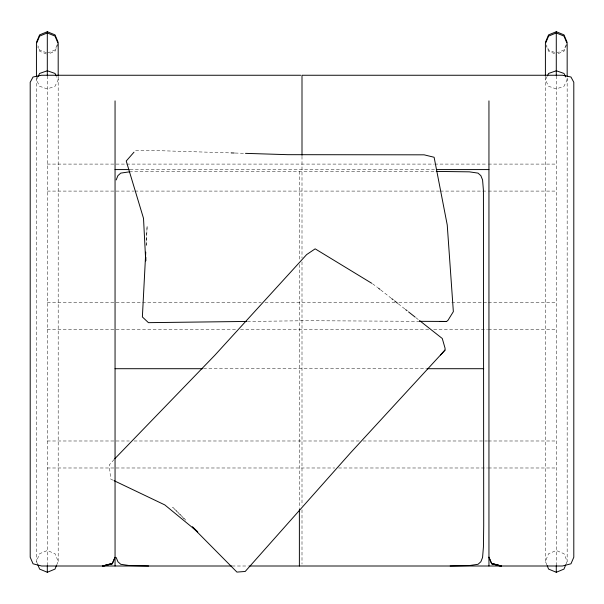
<?xml version="1.0" encoding="UTF-8"?>
<svg xmlns="http://www.w3.org/2000/svg" width="604" height="604" viewBox="0 0 604 604"><rect width="100%" height="100%" fill="white"/><g stroke="black" fill="none" stroke-linecap="round" stroke-linejoin="round"><path stroke-width="0.45" stroke-dasharray="3.02 2.27" d="M146.349 245.224L147.127 225.798L146.1 245.534M37.493 563.962L36.436 561.395L39.622 553.709L47.308 550.523L55.002 553.709L58.188 561.395L56.768 564.816M546.824 564.816L545.404 561.395L548.591 553.709L556.284 550.523L563.977 553.709L567.164 561.395L566.099 563.962M57.123 44.953L55.002 49.996L48.161 52.782M58.188 43.654L55.002 51.227L48.161 54.013M566.099 44.953L563.977 49.996L557.137 52.782M566.809 44.5L563.977 51.227L557.137 54.013M38.029 76.648L36.436 79.856L39.622 86.281L47.308 88.939L55.002 86.281L58.188 79.856L56.595 76.648M546.998 76.648L545.404 79.856L548.591 86.281L556.284 88.939L563.977 86.281L567.164 79.856L565.571 76.648M114.088 459.523L109.226 465.012L110.728 479.085L113.265 480.293M129.415 171.838L148.607 171.415L435.273 171.415M135.636 150.434L146.621 150.29L231.37 152.918M247.436 321.441L306.847 320.709L419.425 321.313M47.308 164.092L433.755 164.092M434.699 164.092L487.481 164.092M488.417 164.092L556.284 164.092M130.079 169.581L434.465 169.581M47.308 191.09L134.028 191.09M134.964 191.09L439.41 191.09M440.354 191.09L487.481 191.09M488.417 191.09L556.284 191.09M47.308 302.544L141.562 302.544M142.506 302.544L261.268 302.544M265.035 302.544L395.107 302.544M398.882 302.544L487.481 302.544M488.417 302.544L556.284 302.544M47.308 329.535L236.76 329.535M240.528 329.535L429.044 329.535M433.755 329.535L487.481 329.535M488.417 329.535L556.284 329.535M203.578 368.704L425.941 368.704M47.308 440.988L129.309 440.988M134.028 440.988L359.289 440.988M363.064 440.988L487.481 440.988M488.417 440.988L556.284 440.988M47.308 467.987L334.79 467.987M338.557 467.987L487.481 467.987M488.417 467.987L556.284 467.987M232.117 566.001L248.591 566.001M235.137 153.038L244.552 153.333M554.578 52.435L548.591 49.996L546.469 44.953M554.578 53.665L548.591 51.227L546.469 46.176M46.455 52.782L39.622 49.996L37.848 45.791M46.455 54.013L39.622 51.227L37.848 47.021M372.479 283.729L377.734 287.587M380.671 289.905L390.939 298.006M398.27 303.789L404.876 308.999M415.877 317.674L418.806 319.984M185.889 520.233L172.706 507.232L184.62 519.266M567.164 78.007L567.164 561.395M556.284 75.855L556.284 565.027M545.404 77.078L545.404 561.395M302 156.255L302 258.104M302 261.872L302 505.389M302 509.799L302 564.053M299.38 171.415L299.38 260.86M299.38 264.537L299.38 508.757M58.188 77.078L58.188 561.395M47.308 75.855L47.308 565.027M36.436 78.007L36.436 561.395"/><path stroke-width="0.91" d="M440.543 354.978L445.02 350.094L445.072 348.244L442.279 338.497L419.546 320.565M145.858 257.251L145.715 260.951L143.518 218.369L126.236 161.019L133.99 152.178M145.753 252.11L142.378 316.949L148.425 322.657L246.492 321.449M116.187 179.932L117.901 175.673L120.74 173.114L129.415 171.838M56.414 565.669L55.002 569.089L47.308 572.275L39.622 569.089L37.848 564.816M565.744 564.816L563.977 569.089L556.284 572.275L548.591 569.089L547.179 565.669M36.436 42.431L39.622 34.858L47.308 31.725L55.002 34.858L58.188 42.431M545.404 42.431L548.591 34.858L556.284 31.725L563.977 34.858L567.164 42.431M38.029 76.648L39.622 73.439L47.308 70.774L55.002 73.439L56.195 75.847M547.398 75.847L548.591 73.439L556.284 70.774L563.977 73.439L565.571 76.648M114.692 458.844L214.82 355.273L306.636 254.594L315.16 248.84L371.679 283.246M445.02 350.094L350.396 452.977L245.216 571.459L236.927 572.094L192.57 527.292M439.999 321.434L446.628 321.456L448.025 320.248L453.355 311.626L447.239 224.967L434.117 157.267L424.129 154.828L287.866 154.677L245.496 153.356M102.635 566.001L112.382 563.389L112.291 563.804L102.635 566.001L112.382 563.389L115.054 557.228L112.291 563.804L104.016 566.001M450.154 566.001L469.346 565.571L478.021 564.295L480.859 561.743L482.573 557.484L483.426 546.952L483.706 525.571L483.426 190.464L482.573 179.932L480.859 175.673L478.021 173.114L469.346 171.838L436.201 171.415M300.701 75.251L41.548 75.251L33.039 77.01L30.2 82.287L30.2 557.228L33.039 563.804L41.548 566.001L231.687 566.001M115.054 169.581L129.143 169.581M436.337 169.581L488.946 169.581M115.054 368.704L202.634 368.704M426.869 368.704L483.706 368.704M249.535 566.001L562.452 566.001L570.961 563.804L573.8 557.228L573.8 82.287L570.961 77.01L562.452 75.251L302 75.251L302 155.326M419.372 321.32L446.628 321.456M148.607 566.001L129.415 565.571L120.74 564.295L117.901 561.743L116.187 557.484M231.37 152.918L234.193 153.008M501.365 566.001L491.618 563.389L501.365 566.001L491.709 563.804L488.946 557.228L491.709 563.804L499.984 566.001M114.111 480.701L164.779 504.899L197.757 531.935L192.48 526.733M378.474 288.168L379.939 289.324M391.671 298.58L393.136 299.743M394.608 300.898L397.538 303.208M405.609 309.573L407.073 310.728M408.538 311.891L415.144 317.092M567.164 76.149L567.164 43.654L563.977 36.089L556.284 32.956L548.591 36.089L545.404 43.654L545.404 76.149M556.284 31.725L556.284 75.492M556.284 565.676L556.284 572.275M488.946 100.883L488.946 566.001M299.38 509.61L299.38 566.001M115.054 100.883L115.054 566.001M58.188 76.149L58.188 43.654L55.002 36.089L47.308 32.956L39.622 36.089L36.436 43.654L36.436 77.078M47.308 31.725L47.308 75.492M47.308 565.676L47.308 572.275"/></g></svg>
